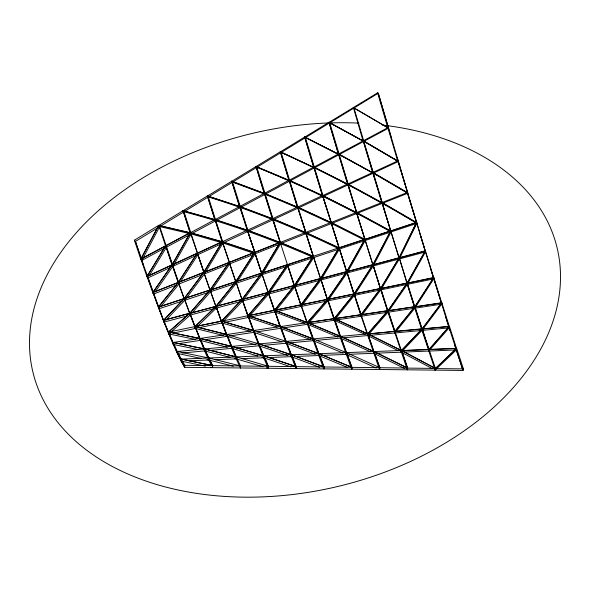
<?xml version="1.0" encoding="UTF-8"?>
<svg xmlns="http://www.w3.org/2000/svg" width="590" height="590" viewBox="0 0 590 590"><rect width="100%" height="100%" fill="white"/><g stroke="black" fill="none" stroke-linecap="round" stroke-linejoin="round"><path stroke-width="0.89" d="M398.058 350.6L367.636 335.548L367.85 333.844L401.48 350.482L407.557 368.108L407.343 369.812L407.661 368.042L374.075 351.529L379.835 367.732L379.51 369.502L361.146 316.247L361.146 314.831L380.779 288.466L387.984 310.805L387.977 312.221L407.343 369.812L407.69 368.108L401.613 350.482L435.523 368.418L435.177 370.122L456.276 349.951L456.682 348.41L463.416 368.89L463.002 370.432L184.685 367.334C168.666 338.417 158.415 306.763 147.131 275.818M380.779 288.466L380.779 289.874L387.977 312.221L367.636 335.548L367.585 333.955L361.095 314.647L361.146 316.247L380.779 289.874L399.342 258.951L416.813 223.411L416.628 222.474L399.157 258.014L399.342 258.951L398.98 257.955L416.452 222.415L416.813 223.411L210.571 291.703L192.03 313.002M376.509 353.189L401.259 352.186L421.983 330.422L414.814 308.194L414.822 306.778L421.983 329.014L421.983 330.422L435.177 370.122L435.582 368.58L456.682 348.41M361.146 314.831L441.652 302.751L441.652 304.167L421.983 330.422L422.079 328.807L367.732 333.933L367.636 335.548L367.762 334.021L388.109 310.694L401.362 350.571L401.259 352.186L431.946 368.411M351.072 367.548L340.459 338.107L340.644 336.337L373.942 351.529L379.695 367.725L379.51 369.502L379.798 367.666L346.433 352.643L313.327 338.911L280.656 326.499L280.641 328.32L295.332 366.869M280.656 326.499L286.128 341.404L286.113 343.233L315.311 354.236M340.644 336.337L351.832 367.356L351.677 369.193L351.942 367.305L319.006 353.653L324.109 366.995L323.844 368.883L318.74 355.534L318.762 353.705L307.515 322.531L340.504 336.344L346.293 352.65L346.249 354.413L376.184 367.99M205.364 366.154L181.211 361.117L177.42 353.484L177.442 351.463L181.241 359.096L181.211 361.117L184.685 367.334L184.803 365.298L181.337 359.081L212.636 365.608L212.518 367.644L210.726 367.268M233.323 366.183L208.72 359.996L208.639 358.005L204.509 348.926L173.217 342.436L177.339 351.493L208.742 357.983L208.72 359.996L211.375 365.35M208.742 357.983L212.54 365.623L212.518 367.644L212.666 365.623L208.867 357.983L208.72 359.996L189.464 360.778M370.424 351.78L340.459 338.107L334.309 320.274L334.287 318.762L354.266 293.879L361.117 314.736L361.146 316.247L346.817 271.835L365.004 239.341L380.779 289.874L380.683 288.702L399.246 257.771L407.27 284.365L407.203 283.296L425.412 250.861L425.478 251.937L407.27 284.365L387.977 312.221L388.014 310.908L407.299 283.053L407.27 284.365L414.814 308.194L394.806 332.989L394.784 331.477L387.954 310.709L414.792 306.682L414.814 308.194L433.761 278.856L433.812 277.647L414.873 306.984L414.814 308.194L407.144 283.082L433.635 277.573L441.652 304.167L310.156 323.895M240.395 365.955L240.351 367.954L240.521 365.962L236.273 356.884L204.642 348.926L204.59 350.917L207.592 357.525M204.642 348.926L208.772 358.005L208.72 359.996L206.928 359.627M239.599 366.302L236.229 358.882L236.273 356.884M347.458 367.437L318.74 355.534L307.479 324.294L307.515 322.531M340.504 336.344L340.459 338.107L316.911 340.327M262.565 345.452L286.113 343.233L286.246 341.344L318.873 353.646L323.976 366.995L323.844 368.883L324.08 366.951L291.467 354.723L296.246 366.648L296.01 368.573L296.114 366.641L263.833 355.836L231.841 346.389L231.767 348.358L236.229 358.882L263 366.744M215.136 359.738L236.229 358.882L236.302 356.913L231.841 346.389M267.152 365.837L263.73 357.769L263.804 355.8L259.04 343.867L291.342 354.723L296.114 366.641M365.136 334.405L334.309 320.274L334.382 318.578L367.703 333.852L373.824 351.603L373.758 353.299L404.88 368.603M334.382 318.578L340.533 336.418L340.459 338.107L340.378 336.433L334.228 318.593L280.538 326.58L274.711 310.17L307.368 322.553L313.179 338.925L313.29 340.673L342.952 353.041M367.636 335.548L367.703 333.852L258.929 343.918L253.796 330.474L253.803 332.347L263.73 357.769L290.781 366.818M433.812 277.647L441.704 302.958L441.652 304.167L441.829 302.832L422.16 329.087L421.983 330.422L422.108 328.896L449.285 326.336L449.152 327.863L463.002 370.432L454.529 344.582M259.04 343.867L258.936 345.792L287.839 355.505M241.723 358.661L263.73 357.769L263.833 355.836L268.258 366.294L268.185 368.263L266.451 367.754M319.551 367.275L291.239 356.648L291.342 354.723L181.241 359.096L212.54 365.623M181.211 361.117L181.337 359.081M286.246 341.344L291.364 354.767L401.48 350.482L401.259 352.186L401.532 350.644L422.256 328.888L421.983 330.422L422.138 328.991L414.969 306.756L394.961 331.55L394.806 332.989L394.909 331.374L367.762 334.021M268.317 357.577L291.239 356.648L291.364 354.76L323.976 366.995M319.006 353.653L318.74 355.534L318.873 353.646L318.74 355.534L294.904 356.5M286.106 341.352L286.113 343.233L285.98 341.426L280.508 326.513L248.198 315.62L253.678 330.54L286.106 341.352L291.224 354.767L291.239 356.648L291.364 354.767M240.351 367.954L240.499 365.933L208.772 358.005M388.109 310.694L387.977 312.221L380.624 288.495L407.115 282.986L407.27 284.365L407.026 283.23L425.235 250.794L320.65 278.753L334.309 320.274L354.288 295.391L373.205 265.965L391.03 231.944L390.816 230.911L372.991 264.925L373.205 265.965L364.856 239.385L331.115 222.408L347.06 272.978L327.797 300.9L309.271 322.236M394.806 332.989L394.931 331.462M435.177 370.122L435.42 368.492L429.011 349.442L428.768 351.065L429.063 349.619L449.455 326.418L449.152 327.863L428.768 351.065L428.893 349.538L422.108 328.896M318.74 355.534L318.902 353.698L313.445 338.837L313.29 340.673L288.827 342.974M234.466 358.44L236.229 358.882L236.398 356.891M262.004 357.26L263.73 357.769L263.937 355.8L296.217 366.611L296.01 368.573M373.942 351.529L373.758 353.299L349 354.302M414.969 306.756L414.814 308.194L414.844 306.881L407.299 283.053M291.239 356.648L291.467 354.723M367.85 333.844L373.971 351.596L373.758 353.299L374.075 351.529M344.081 337.768L449.152 327.863L449.337 326.528L441.829 302.832M404.01 352.075L456.276 349.951L456.52 348.329L401.502 350.563L401.259 352.186L401.613 350.482M351.677 369.193L351.972 367.356L346.544 352.584L346.249 354.413L321.491 355.423M428.768 351.065L429.041 349.531L422.256 328.888M456.276 349.951L456.572 348.506L449.455 326.418M372.806 264.873L390.639 230.852L391.03 231.944C347.665 207.717 303.031 185.688 256.856 167.302L256.008 166.616L289.823 181.049L313.688 257.557L294.786 287.006L276.533 309.787M201.566 358.506L177.42 353.484L164.101 322.081L141.821 260.382L140.759 259.157L158.666 225.373L159.728 226.597L179.021 283.982L160.731 306.653M164.175 248.397L141.821 260.382L140.914 259.172L158.821 225.387L190.245 232.733L191.153 233.942L204.435 273.908L186.433 298.046M223.721 320.953L242.512 301.04L262.13 274.63L255.264 253.744L223.005 243.006L191.153 233.942L190.216 232.644L140.863 259.01L141.821 260.382L159.728 226.597L158.821 225.387L165.576 245.949L166.483 247.158L149.27 275.626M346.64 271.784L364.827 239.282L365.254 240.484L347.06 272.978L339.044 247.822L305.672 232.386L313.688 257.557C271.658 239.134 228.448 223.33 184.006 211.773L183.048 210.807L207.326 195.991L208.292 196.949C253.324 210.785 297.006 228.669 339.471 249.017L320.923 279.992L301.306 306.409L307.479 324.294L337.989 337.074M155.17 291.814L172.914 266.289L171.985 264.999L190.216 232.644M172.14 265.013L190.378 232.667L222.231 241.73L229.849 263.826L210.571 291.703L203.749 272.396L204.435 273.908L407.756 193.269L378.271 93.191L377.585 92.837L328.984 122.403L363.824 141.386L398.316 161.52L172.914 266.289L172.14 265.013L247.306 230.181L255.264 253.744L237.844 280.847M170.414 267.454L147.876 277.934L147.072 276.57L165.679 245.801L172.914 266.289L191.153 233.942L184.006 211.773L183.136 210.652L214.944 219.598L215.822 220.719L223.005 243.006L204.435 273.908L190.378 232.667L191.153 233.942L159.728 226.597L158.725 225.542L183.011 210.719L184.006 211.773M261.495 273.295L280.044 242.328L280.678 243.67L262.13 274.63L254.629 252.409L222.371 241.671L203.801 272.565L204.435 273.908L203.727 272.322L152.876 292.411L159.012 308.776L182.214 301.099M281.747 341.765L253.803 332.347L242.151 299.506L261.768 273.104L262.13 274.63L261.672 273.332L280.221 242.372L313.231 256.259L313.688 257.557L305.524 232.438L272.521 218.58L280.678 243.67L256.856 167.302L256.09 166.469L264.386 193.439L265.153 194.272L298.142 208.086L331.514 223.507L365.254 240.484L365.004 239.341M320.65 278.753L339.198 247.778L347.06 272.978L346.913 271.599L327.649 299.514L327.797 300.9L320.591 278.554L346.728 271.54L347.06 272.978L346.758 271.636L372.895 264.622L373.205 265.965L373.079 264.681L354.17 294.108L354.288 295.391L346.758 271.636M203.631 272.543L222.201 241.642L223.005 243.006L222.128 241.885L214.944 219.598L190.275 232.821L191.153 233.942L190.157 232.888L183.011 210.719M373.079 264.681L380.779 289.874L380.506 288.635L399.061 257.705L399.342 258.951L390.669 230.948L356.567 212.437L365.254 240.484L356.419 212.481L322.678 195.496L339.471 249.017L330.975 222.459L297.603 207.038L306.092 233.588L305.672 232.386M180.518 281.666L197.96 254.651L197.134 253.206L147.028 276.415L147.876 277.934L146.91 276.555L165.525 245.787L166.483 247.158L388.486 128.163L387.873 127.683L338.505 154.042L329.058 122.27L363.824 141.386L391.03 231.944L381.87 202.503L347.761 183.955L365.254 240.484L364.856 239.385M218.086 305.915L236.354 283.171L235.69 281.74L254.6 252.321L255.264 253.744L247.306 230.181L215.077 219.532L229.849 263.826L229.333 262.344L210.055 290.221L210.571 291.703L210.158 290.022L189.825 313.379L203.904 349.302M226.649 335.54L215.984 306.439L235.963 281.555L236.354 283.171L235.867 281.777L254.777 252.358L255.264 253.744L247.446 230.122L280.073 242.424L280.678 243.67L272.381 218.639L239.776 206.404L248.051 231.369L232.578 182.126L231.767 181.196L264.35 193.343M310.709 339.7L280.641 328.32L274.616 310.355L294.58 285.442L294.786 287.006L294.299 285.619L313.202 256.163L313.688 257.557L313.386 256.215L294.484 285.663L294.786 287.006L301.306 306.409L301.129 304.934L320.746 278.517L327.797 300.9L327.745 299.307L307.42 322.701L307.479 324.294L283.325 327.922M353.985 294.041L372.895 264.622M201.891 274.911L179.021 283.982L178.195 282.536L197.134 253.206M222.201 241.642L197.156 253.287L197.96 254.651L197.296 253.221L178.357 282.558L179.021 283.982L178.46 282.344L158.452 307.139L159.012 308.776L158.415 307.021L209.988 290L210.571 291.703L203.897 272.344L184.25 298.68L184.795 300.244L165.982 320.097M414.696 306.911L433.635 277.573M277.145 327.148L248.331 317.427L268.649 294.019L268.317 292.581L287.581 264.652L294.786 287.006L287.396 264.615L268.133 292.544L274.822 311.918L304.897 323.32M287.581 264.652L287.913 266.097L268.649 294.019L261.613 273.148L287.396 264.615M327.465 299.462L346.728 271.54M209.885 290.199L229.163 262.321L235.69 281.74M387.829 310.834L407.115 282.986M152.876 292.411L153.607 294.063L152.758 292.544L172.066 264.77L172.914 266.289L172.228 264.785L152.913 292.559L153.607 294.063L176.476 284.992M241.974 299.477L261.591 273.067L262.13 274.63L254.777 252.358M294.58 285.442L301.306 306.409L300.944 304.882L320.562 278.465L320.923 279.992L320.746 278.517M207.997 292.559L184.795 300.244L184.08 298.658L203.727 272.322M361.146 316.247L360.969 314.765L380.602 288.399L380.779 289.874L380.624 288.495M421.983 329.014L441.652 302.751M274.711 310.17L274.822 311.918L274.431 310.31L294.403 285.398L294.786 287.006L294.425 285.479L320.562 278.465M327.745 299.307L334.257 318.674L334.309 320.274L334.102 318.703L354.081 293.82L354.288 295.391L354.266 293.879M158.282 307.132L178.291 282.337L179.021 283.982L172.228 264.785M394.784 331.477L414.792 306.682M209.988 290L189.656 313.364L190.238 315.067L170.93 332.133M247.918 315.746L268.236 292.338L268.649 294.019L268.413 292.375L248.095 315.783L248.331 317.427L242.099 299.351L163.666 320.333L164.101 322.081L187.62 315.768M334.102 318.703L327.568 299.248L307.243 322.649L307.479 324.294L307.397 322.619L340.378 336.433M387.954 310.709L387.977 312.221L387.925 310.62L367.585 333.955L334.257 318.674M428.893 349.538L449.285 326.336M198.882 327.716L221.84 322.944L221.405 321.196L242.077 299.285L242.512 301.04L242.254 299.314L221.582 321.218L221.84 322.944L250.352 331.329M195.792 339.508L168.858 333.962L168.556 332.118L189.936 313.224L190.238 315.067L189.766 313.209L163.629 320.23L164.101 322.081L163.496 320.318L184.191 298.481L190.238 315.067L212.887 308.983M163.666 320.333L184.36 298.496L195.349 328.453L223.455 335.496M422.079 328.807L401.362 350.571L367.732 333.933M194.899 326.646L215.925 306.247L216.375 308.054L197.318 326.536M173.276 333.04L195.349 328.453L195.069 326.668L216.095 306.269L221.84 322.944L221.685 321.078L253.648 330.489L258.781 343.933L258.936 345.792L236.295 347.93M456.52 348.329L435.42 368.492L401.502 350.563M170.628 333.593L168.858 333.962L168.393 332.111L189.766 313.209M140.759 259.157L134.387 240.196L158.666 225.373M207.326 195.991L214.856 219.753L215.822 220.719L208.292 196.949L207.363 196.079L231.649 181.255L232.578 182.126L265.153 194.272L264.475 193.284L297.463 207.097L298.142 208.086L297.367 207.245L264.386 193.431L289.048 180.216L289.823 181.049L281.142 152.486L280.412 151.741L289.093 180.304L289.823 181.049L289.181 180.157L322.546 195.548L331.514 223.507L322.546 195.548L297.5 207.193L289.181 180.157M232.578 182.126L231.686 181.344L280.294 151.792L281.142 152.486C327.863 173.128 372.969 197.23 416.813 223.411L407.321 192.524L372.836 172.413L382.342 203.351L382.01 202.458L416.481 222.519L416.813 223.411L407.321 192.524L381.907 202.599L416.378 222.659M281.142 152.486L280.339 151.881L304.617 137.057L339.154 154.609L373.271 173.165L407.756 193.269L407.321 192.524M305.421 137.662L304.661 137.138L328.94 122.322L329.707 122.838L356.928 213.433L347.628 184.006L313.887 167.029L322.582 195.644L323.18 196.448L305.421 137.662L304.735 137.005L313.799 167.177L314.485 167.826L313.887 167.029M140.914 259.172L190.245 232.733M231.686 181.344L264.268 193.491L265.153 194.272L264.35 193.343L214.981 219.694L207.451 195.924L239.643 206.47L240.484 207.496L239.562 206.625L207.363 196.079M280.339 151.881L314.485 167.826L313.799 167.177L338.461 153.953L339.154 154.609L304.661 137.138M147.072 276.57L172.11 264.925M152.913 292.559L254.6 252.321M203.801 272.565L280.044 242.328M254.659 252.505L280.073 242.424M158.452 307.139L261.591 273.067M210.055 290.221L235.838 281.688L236.354 283.171L229.333 262.344M235.867 281.777L261.643 273.236M294.299 285.619L287.426 264.704L313.202 256.163M261.672 273.332L364.827 239.282M339.08 247.925L390.639 230.852M364.893 239.488L416.452 222.415M382.01 202.458L390.705 231.051L416.481 222.519M189.825 313.379L294.403 285.398M242.151 299.506L268.288 292.493L268.649 294.019L268.266 292.411L274.431 310.31M268.317 292.581L294.454 285.567M294.484 285.663L320.621 278.65L320.923 279.992L320.466 278.694L339.014 247.726L339.471 249.017L339.198 247.778M372.991 264.925L399.128 257.911L390.816 230.911M399.157 258.014L425.294 251.001L416.628 222.474M214.635 308.518L425.478 251.937L425.294 251.001M230.078 357.334L204.59 350.917L204.391 348.97L199.936 338.454L168.659 332.015L168.858 333.962L168.541 332.074L221.538 321.1L231.767 348.358L257.845 356.036M195.069 326.668L274.564 310.2L280.641 328.32L257.38 331.816M327.568 299.248L248.095 315.783L242.254 299.314M274.616 310.355L380.602 288.399M327.649 299.514L354.14 294.004L354.288 295.391L354.111 293.909L360.969 314.765M354.17 294.108L380.653 288.599M380.683 288.702L407.174 283.185L399.246 257.771M407.203 283.296L433.694 277.779L425.412 250.861M224.488 322.391L433.761 278.856L433.694 277.779M168.659 332.015L173.099 342.48L226.796 334.464L231.59 346.448L231.767 348.358L209.118 350.49M307.42 322.701L387.925 310.62M334.287 318.762L361.117 314.736M414.873 306.984L441.704 302.958M178.667 343.623L200.135 340.401L227.371 347.252M204.612 339.729L226.973 336.374L255.485 344.774M229.657 335.976L253.803 332.347L253.678 330.54M394.961 331.55L449.337 326.528M181.949 353.056L206.404 350.748M401.532 350.644L456.572 348.506M184.803 365.298L351.942 367.305M351.972 367.356L407.661 368.042M407.69 368.108L435.523 368.418M435.582 368.58L463.416 368.89M168.541 332.074L199.811 338.52L200.135 340.401L200.076 338.439L231.708 346.396L236.162 356.921L236.229 358.882M198.336 349.619L173.298 344.427L173.099 342.48L204.391 348.97M158.725 225.542L190.157 232.888M199.811 338.52L195.025 326.565L195.349 328.453L195.172 326.543L226.796 334.464L226.973 336.374L225.218 335.939M189.936 313.224L195.047 326.609L226.671 334.537M195.172 326.543L199.958 338.49L231.59 346.448M200.076 338.439L204.531 348.956L236.162 356.921M183.048 210.807L214.856 219.753M222.128 241.885L190.275 232.821L183.136 210.652M236.302 356.913L268.354 366.272L268.185 368.263L268.384 366.302L263.937 355.8M221.56 321.159L253.523 330.562L253.803 332.347L253.648 330.489M221.685 321.078L226.818 334.515L226.973 336.374L226.936 334.449L231.73 346.433L263.693 355.844L263.73 357.769M247.446 230.122L248.051 231.369L247.21 230.343L214.974 219.687L215.822 220.719L215.077 219.532M222.26 241.826L254.519 252.564M280.383 326.602L248.073 315.709L248.331 317.427L248.198 315.62M291.224 354.767L258.929 343.918L258.936 345.792L258.907 343.867L226.818 334.515L280.508 326.513L280.641 328.32L280.538 326.58L313.179 338.925M231.767 181.196L239.68 206.566L272.285 218.794L273.096 219.723L272.521 218.58M279.97 242.579L247.335 230.277L272.381 218.639L273.096 219.723L264.475 193.284M286.128 341.404L318.762 353.705M268.413 292.375L274.586 310.274L307.243 322.649L301.077 304.764L301.306 306.409M318.902 353.698L351.832 367.356M256.09 166.469L289.056 180.216L289.823 181.049M305.421 232.593L272.418 218.735L297.463 207.097L306.092 233.588L305.524 232.438M313.12 256.414L280.11 242.519L330.975 222.459L331.514 223.507L331.115 222.408M340.533 336.418L373.824 351.603M280.412 151.741L314.485 167.826M322.457 195.696L289.093 180.304L313.755 167.081L322.457 195.696L323.18 196.448L322.678 195.496M330.872 222.614L297.5 207.193L298.142 208.086L297.603 207.038M305.554 232.541L338.933 247.977M373.971 351.596L407.557 368.108M304.735 137.005L339.154 154.609L338.586 153.902L373.271 173.165L338.505 154.042L339.154 154.609M313.799 167.177L348.225 184.803L347.761 183.955M356.323 212.629L322.582 195.644L347.628 184.006L348.225 184.803L338.586 153.902M364.745 239.54L331.005 222.563L356.419 212.481L356.928 213.433L356.567 212.437M353.263 107.579L388.486 128.163L353.381 107.535L363.101 140.944L363.824 141.386L353.985 108.014L353.381 107.535M328.984 122.403L363.101 140.944M390.565 231.103L356.456 212.584L381.87 202.503L382.342 203.351L347.665 184.102L397.785 160.908L398.316 161.52L363.293 140.774L373.271 173.165L372.836 172.413M363.293 140.774L397.785 160.908L407.756 193.269M372.74 172.553L407.225 192.657M329.058 122.27L329.707 122.838M256.856 167.302L255.971 166.528L264.268 193.491M264.386 193.431L265.153 194.272M239.68 206.559L240.484 207.496L239.776 206.404M134.387 240.196L135.442 241.421L141.821 260.382M207.451 195.924L208.292 196.949M197.156 253.287L197.96 254.651M165.679 245.801L171.985 264.999M172.914 266.289L172.088 264.844L178.195 282.536M254.629 252.409L255.264 253.744M204.435 273.908L197.296 253.221M179.021 283.982L178.291 282.337L184.08 298.658M263.693 355.844L258.907 343.867L177.339 351.493L177.42 353.484M163.629 320.23L168.393 332.111M158.415 307.021L163.496 320.318M390.705 231.051L391.03 231.944L390.669 230.948M253.523 330.562L248.051 315.643L248.331 317.427M221.405 321.196L210.011 290.066L210.571 291.703M339.044 247.822L339.471 249.017M210.158 290.022L216.375 308.054L215.815 306.417L235.786 281.533L236.354 283.171M178.46 282.344L184.795 300.244L184.36 298.496M147.028 276.415L152.758 292.544M280.678 243.67L280.221 242.372L287.913 266.097L287.455 264.799M287.426 264.704L287.913 266.097M261.613 273.148L262.13 274.63M235.963 281.555L242.512 301.04L235.816 281.607M140.863 259.01L146.91 276.555M184.228 298.606L184.795 300.244M143.363 264.903L135.442 241.421L378.271 93.191L390.978 136.651M294.425 285.479L300.944 304.882M261.768 273.104L268.288 292.493M346.913 271.599L354.14 294.004M313.386 256.215L320.621 278.65M313.231 256.259L320.923 279.992L320.591 278.554M445.45 316.218L450.067 330.71M449.152 327.863L430.7 268.952M380.506 288.635L372.954 264.822M239.643 206.47L247.21 230.343M264.35 193.343L272.285 218.794M231.649 181.255L239.562 206.625M433.761 278.856L420.11 234.296M289.048 180.216L297.367 207.245M280.294 151.792L288.975 180.356M372.703 172.457L381.774 202.65M338.461 153.953L347.54 184.146M304.617 137.057L313.681 167.228M363.167 140.818L372.622 172.597M328.94 122.322L338.387 154.086M397.107 157.441L425.478 251.937L425.235 250.794M387.873 127.683L397.704 161.041M377.585 92.837L387.807 127.801M242.099 299.351L242.512 301.04M399.128 257.911L399.342 258.951M221.538 321.1L221.84 322.944M195.047 326.609L195.349 328.453M216.095 306.269L216.375 308.054M274.564 310.2L274.822 311.918L274.586 310.274M200.135 340.401L199.958 338.49M173.099 342.48L173.298 344.427L173.217 342.436M407.144 283.082L407.27 284.365L407.174 283.185M307.368 322.553L307.479 324.294M334.228 318.593L334.309 320.274M204.509 348.926L204.59 350.917L204.531 348.956M231.708 346.396L231.767 348.358L231.73 346.433M382.445 125.051A269.365 181.632 -13.2 0 1 474.522 423.318A269.365 181.632 -13.2 0 1 37.738 387.615A269.365 181.632 -13.2 0 1 358.831 123.118M313.305 338.844L313.29 340.673L313.327 338.911M346.404 352.584L346.249 354.413L346.433 352.643"/></g></svg>
